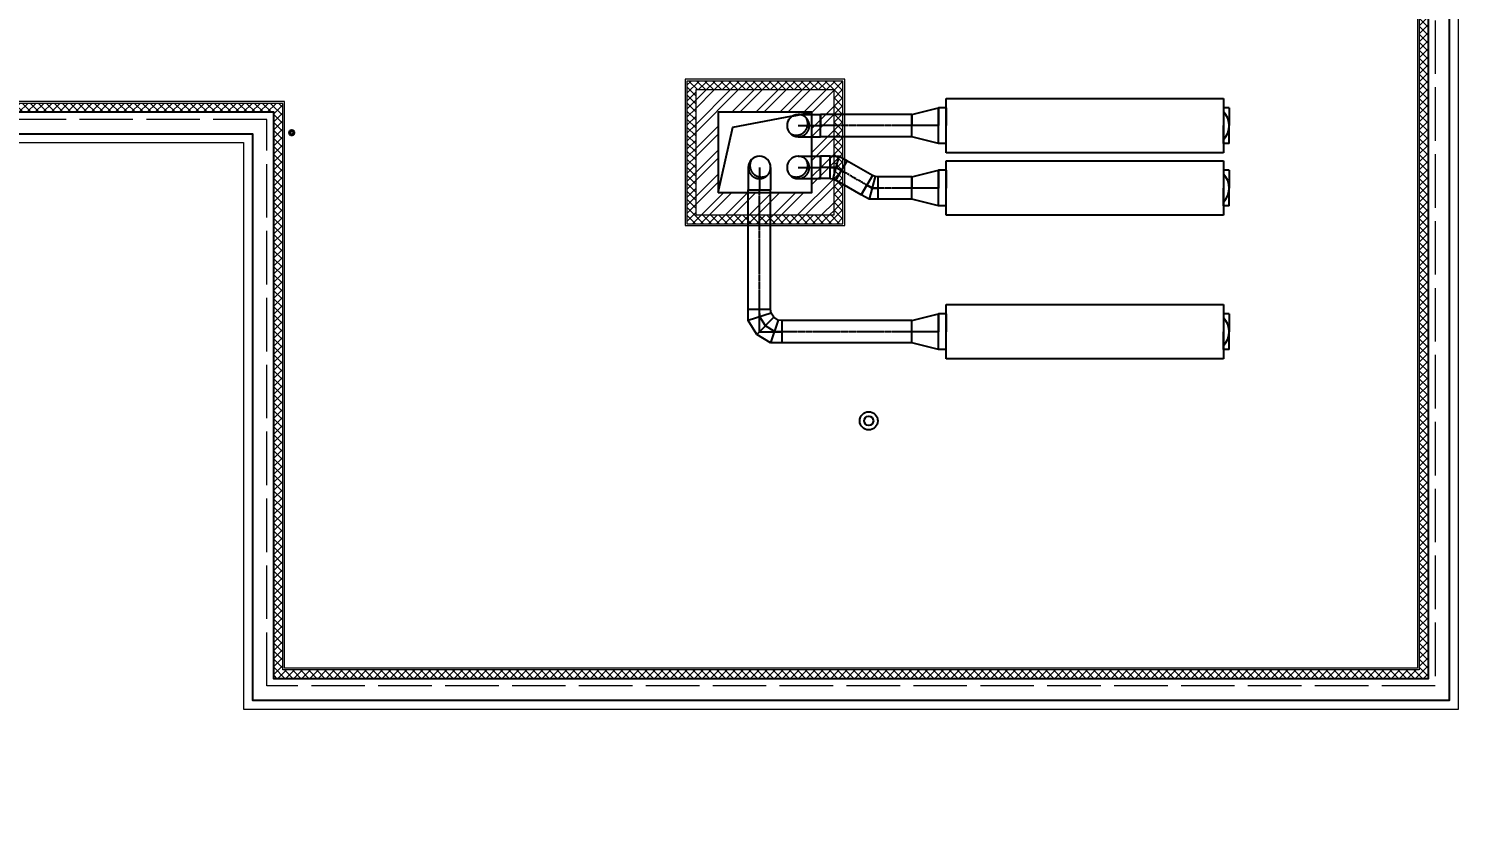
# Model space of a CAD drawing. Header units: millimetres. Extents: x -222892 to 671268, y 0 to 135099.
# Drawn here: x 655239 to 671268, y 53530 to 62474 of the extents above; entities that cross this region are included whole.
import ezdxf
from ezdxf import colors
from ezdxf.entities.mleader import LeaderData, LeaderLine
from ezdxf.math import Vec2, Vec3

# ---------------------------------------------------------------- set-up
doc = ezdxf.new("R2010")
doc.units = ezdxf.units.MM
for name, pattern in [('ACAD_ISO02W100', [15, 12, -3]), ('CENTER2', [28.575, 19.05, -3.175, 3.175, -3.175]), ('HIDDEN', [6, 4, -2])]:
    doc.linetypes.add(name, pattern=pattern)
for name, color, linetype in [('_TEXT', 7, 'Continuous'), ('Aks_скрытые_линии', 7, 'HIDDEN'), ('Aks_Схема', 3, 'Continuous'), ('АР_Парапет', 142, 'Continuous'), ('Аэратор', 20, 'Continuous'), ('ПРОЕМЫ ОВ', 173, 'Continuous')]:
    doc.layers.add(name, color=color, linetype=linetype)
for name, color, linetype, lineweight in [('_ВК-К1', 14, 'Continuous', 40), ('АР_Навесной фасад', 190, 'Continuous', 5), ('АР_Перегородки кирпич', 244, 'Continuous', 5), ('АР_Перегородки_кирпич_Штрих', 244, 'Continuous', 5), ('АР_Утеплитель', 154, 'Continuous', 5), ('АР_Штрих утеплитель', 24, 'Continuous', 5), ('М_0_В35', 142, 'Continuous', 25), ('пунктир', 251, 'Continuous', 5)]:
    doc.layers.add(name, color=color, linetype=linetype, lineweight=lineweight)
doc.styles.add('ISOCPEUR', font='isocpeur.ttf', dxfattribs={"width": 0.85})

# ---------------------------------------------------------------- blocks, each defined once
blk = doc.blocks.new('A$C1c8ff280')
at = {"layer": 'пунктир', "color": 2, "linetype": 'ACAD_ISO02W100', "ltscale": 50}
for points in [[(36321, -64341), (36321, -63955), (27550, -63955), (27550, -69145), (19430, -69145), (19430, -75495), (6330, -75495), (6330, -65785), (12680, -65785), (12680, -47915), (23295, -47915), (23295, -43950), (58095, -43950), (58095, -47915), (68595, -47915), (68595, -65785), (74945, -65785), (74945, -75495), (61845, -75495), (61845, -69145), (53965, -69145), (53965, -63955), (45231, -63955), (45231, -64250)], [(36521, -64269), (36521, -63755), (27350, -63755), (27350, -68945), (19230, -68945), (19230, -75295), (6530, -75295), (6530, -65985), (12880, -65985), (12880, -48115), (23595, -48115), (23595, -44250), (57795, -44250), (57795, -48115), (68395, -48115), (68395, -65985), (74745, -65985), (74745, -75295), (62045, -75295), (62045, -68945), (54165, -68945), (54165, -63755), (45031, -63755)]]:
    blk.add_lwpolyline(points, dxfattribs=at)
blk = doc.blocks.new('_DotSmall')
at = {"color": 0, "linetype": 'ByBlock', "const_width": 0.5}
blk.add_lwpolyline([(-0.0625, 0, 1), (0.0625, 0, 1)], format="xyb", close=True, dxfattribs=at)
blk = doc.blocks.new('*U4608')
at = {"linetype": 'ByBlock'}
for p, q in [((-15.55, -3.05), (-15.55, 3.05)), ((-15.55, 3.05), (15.55, 3.05)), ((15.55, 3.05), (15.55, -3.05)), ((15.55, -3.05), (-15.55, -3.05))]:
    blk.add_line(p, q, dxfattribs=at)
blk = doc.blocks.new('Aks_rs_mixed_400x200_to_250_300_wipe')
at = {"color": 0, "linetype": 'ByBlock', "lineweight": -2}
blk.add_wipeout([(-2, 0), (2, 0), (1.25, 3), (-1.25, 3)], dxfattribs=at)
blk = doc.blocks.new('Aks_rs_mixed_400x200_to_250_300')
at = {"color": 0, "linetype": 'ByBlock', "lineweight": -2}
blk.add_blockref('Aks_rs_mixed_400x200_to_250_300_wipe', (0, 0), dxfattribs=at)
for p, q in [((-2, 0), (-1.25, 3)), ((-1.25, 3), (1.25, 3)), ((1.25, 3), (2, 0)), ((-2, 0), (2, 0))]:
    blk.add_line(p, q, dxfattribs=at)
at = {"layer": 'Aks_Схема'}
blk.add_line((0, 0), (0, 3), dxfattribs=at)
blk = doc.blocks.new('Aks_es_drop_rnd_250_250_wipe')
at = {"color": 0, "linetype": 'ByBlock', "lineweight": -2}
blk.add_wipeout([(-1.25, 0), (-1.24, 0.13), (-1.22, 0.26), (-1.19, 0.39), (-1.14, 0.51), (-1.08, 0.62), (-1.01, 0.73), (-0.93, 0.84), (-0.84, 0.93), (-0.73, 1.01), (-0.62, 1.08), (-0.51, 1.14), (-0.39, 1.19), (-0.26, 1.22), (-0.13, 1.24), (0, 1.25), (0.13, 1.24), (0.26, 1.22), (0.39, 1.19), (0.51, 1.14), (0.62, 1.08), (0.73, 1.01), (0.84, 0.93), (0.93, 0.84), (1.01, 0.73), (1.08, 0.62), (1.14, 0.51), (1.19, 0.39), (1.22, 0.26), (1.24, 0.13), (1.25, 0), (1.25, -2.5), (-1.25, -2.5)], dxfattribs=at)
blk = doc.blocks.new('Aks_es_drop_rnd_250_250')
at = {"color": 0, "linetype": 'ByBlock', "lineweight": -2}
blk.add_arc((0, 0), 1.25, 0, 180, dxfattribs=at)
blk.add_blockref('Aks_es_drop_rnd_250_250_wipe', (0, 0), dxfattribs=at)
for p, q in [((-1.25, 0), (-1.25, -2.5)), ((1.25, 0), (1.25, -2.5)), ((-1.25, -2.5), (1.25, -2.5))]:
    blk.add_line(p, q, dxfattribs=at)
at = {"color": 200, "linetype": 'CENTER2', "lineweight": -2}
blk.add_line((0, 0), (0, -2.5), dxfattribs=at)
at = {"color": 0, "linetype": 'ByBlock', "lineweight": -2}
blk.add_arc((0, 0), 1.25, 0, 180, dxfattribs=at)
at = {"layer": 'Aks_скрытые_линии'}
for centre, radius, start, end in [((0, 0), 1.25, 180, 0), ((0.22, 0.22), 1.29, 149.0362, 300.9638)]:
    blk.add_arc(centre, radius, start, end, dxfattribs=at)
at = {"layer": 'Aks_Схема'}
blk.add_line((0, 0), (0, -2.5), dxfattribs=at)
blk = doc.blocks.new('Aks_es_rnd_250_30_250_wipe')
at = {"color": 0, "linetype": 'ByBlock', "lineweight": -2}
blk.add_wipeout([(1.25, -0.67), (-1.25, -0.67), (-1.25, 0.33), (-0.75, 1.21), (1.42, -0.04), (1.29, -0.35)], dxfattribs=at)
blk = doc.blocks.new('Aks_es_rnd_250_30_250')
at = {"color": 0, "linetype": 'ByBlock', "lineweight": -2}
blk.add_blockref('Aks_es_rnd_250_30_250_wipe', (0, 0), dxfattribs=at)
for p, q in [((-1.25, 0.33), (-0.75, 1.21)), ((1.29, -0.35), (-1.25, 0.33)), ((-1.25, -0.67), (-1.25, 0.33)), ((1.42, -0.04), (-0.75, 1.21)), ((1.25, -0.67), (-1.25, -0.67)), ((1.25, -0.67), (1.29, -0.35)), ((1.29, -0.35), (1.42, -0.04))]:
    blk.add_line(p, q, dxfattribs=at)
at = {"color": 200, "linetype": 'CENTER2', "lineweight": -2}
blk.add_lwpolyline([(0, -0.67), (0.02, -0.01), (0.33, 0.58)], dxfattribs=at)
at = {"layer": 'Aks_Схема'}
for q in [(0.33, 0.58), (0, -0.67)]:
    blk.add_line((0, 0), q, dxfattribs=at)
blk = doc.blocks.new('Aks_es_rnd_250_90_250_wipe')
at = {"color": 0, "linetype": 'ByBlock', "lineweight": -2}
blk.add_wipeout([(1.25, -2.5), (-1.25, -2.5), (-1.25, -1.25), (-0.3, 0.3), (1.25, 1.25), (2.5, 1.25), (2.5, -1.25), (2.1, -1.31), (1.62, -1.62), (1.31, -2.1)], dxfattribs=at)
blk = doc.blocks.new('Aks_es_rnd_250_90_250')
at = {"color": 0, "linetype": 'ByBlock', "lineweight": -2}
blk.add_blockref('Aks_es_rnd_250_90_250_wipe', (0, 0), dxfattribs=at)
for p, q in [((-1.25, -1.25), (-0.3, 0.3)), ((-0.3, 0.3), (1.25, 1.25)), ((1.62, -1.62), (-0.3, 0.3)), ((2.1, -1.31), (1.25, 1.25)), ((1.25, 1.25), (2.5, 1.25)), ((2.5, -1.25), (2.5, 1.25)), ((1.31, -2.1), (-1.25, -1.25)), ((-1.25, -2.5), (-1.25, -1.25)), ((1.62, -1.62), (2.1, -1.31)), ((2.1, -1.31), (2.5, -1.25)), ((1.25, -2.5), (-1.25, -2.5)), ((1.25, -2.5), (1.31, -2.1)), ((1.31, -2.1), (1.62, -1.62))]:
    blk.add_line(p, q, dxfattribs=at)
at = {"color": 200, "linetype": 'CENTER2', "lineweight": -2}
blk.add_lwpolyline([(0, -2.5), (0.03, -1.68), (0.66, -0.66), (1.68, -0.03), (2.5, 0)], dxfattribs=at)
at = {"layer": 'Aks_Схема'}
for q in [(2.5, 0), (0, -2.5)]:
    blk.add_line((0, 0), q, dxfattribs=at)

msp = doc.modelspace()

# ---------------------------------------------------------------- hatches: boundary and pattern name
at = {"layer": 'АР_Штрих утеплитель', "ltscale": 500}
h = msp.add_hatch(dxfattribs=at)
h.set_pattern_fill('ANSI37', color=256, scale=20)
h.paths.add_polyline_path([(623063.6, 86470.7), (622249.1, 86470.7), (622192.2, 86370.7), (623063.6, 86370.7)])
h.paths.add_polyline_path([(622249.1, 86470.7), (620063.6, 86470.7), (620063.6, 86370.7), (622192.2, 86370.7)])
h.paths.add_polyline_path([(620063.6, 86470.7), (619657.4, 86470.7), (619657.4, 86370.7), (620063.6, 86370.7)])
h.paths.add_polyline_path([(619657.4, 86470.7), (619537.4, 86470.7), (619537.4, 86350.7), (619637.4, 86350.7), (619637.4, 86370.7), (619657.4, 86370.7)])
h.paths.add_polyline_path([(619637.4, 86350.7), (619537.4, 86350.7), (619537.4, 82608.9), (619637.4, 82507.6)], flags=17)
h.paths.add_polyline_path([(623612.4, 86470.7), (623063.6, 86470.7), (623063.6, 86370.7), (623612.4, 86370.7)])
h.paths.add_polyline_path([(626063.6, 86470.7), (623612.4, 86470.7), (623612.4, 86370.7), (626063.6, 86370.7)])
edge = h.paths.add_edge_path()
edge.add_line((653977.4, 86470.7), (626063.6, 86470.7))
edge.add_line((626063.6, 86470.7), (626063.6, 86370.7))
edge.add_line((626063.6, 86370.7), (653877.4, 86370.7))
edge.add_line((653877.4, 86370.7), (653877.4, 82505.7))
edge.add_line((653877.4, 82505.7), (664477.4, 82505.7))
edge.add_line((664477.4, 82505.7), (664477.4, 64635.7))
edge.add_line((664477.4, 64635.7), (670827.8, 64635.7))
edge.add_line((670827.8, 64635.7), (670827.8, 55285.7))
edge.add_line((670827.8, 55285.7), (658087.4, 55285.7))
edge.add_line((658087.4, 55285.7), (658087.4, 61635.7))
edge.add_line((658087.4, 61635.7), (650207.4, 61635.7))
edge.add_line((650207.4, 61635.7), (650207.4, 66825.7))
edge.add_line((650207.4, 66825.7), (641113.3, 66825.7))
edge.add_line((641113.3, 66825.7), (641113.3, 66244.5))
edge.add_line((641113.3, 66244.5), (641093.8, 66068.2))
edge.add_line((641093.8, 66068.2), (641080.1, 65984.2))
edge.add_line((641080.1, 65984.2), (641077.2, 65968))
edge.add_line((641077.2, 65968), (641014.6, 65639.5))
edge.add_line((641014.6, 65639.5), (640938.6, 65342.7))
edge.add_line((640938.6, 65342.7), (640790, 64925.9))
edge.add_arc((636799.1, 66451.5), 4272.6, 319.18314, 339.07997, ccw=False)
edge.add_arc((632500.3, 71117.2), 10600.2, 314.07966, 315.28219, ccw=False)
edge.add_arc((636869, 66599.1), 4315.4, 292.23076, 314.14191, ccw=False)
edge.add_arc((636849, 66605.1), 4328.5, 269.86222, 292.44587, ccw=False)
edge.add_arc((636844.2, 66682.9), 4406.3, 249.96788, 269.92729, ccw=False)
edge.add_arc((636786.7, 66565.3), 4276.1, 225.76952, 250.1526, ccw=False)
edge.add_arc((636927.5, 66546), 4362.1, 193.65104, 224.2664, ccw=False)
edge.add_arc((635149.4, 66232.6), 2562.8, 185.57656, 196.22526, ccw=False)
edge.add_line((632598.7, 65983.5), (632580.9, 66113.9))
edge.add_line((632580.9, 66113.9), (632563.1, 66244.2))
edge.add_line((632563.1, 66244.2), (632563.1, 66825.7))
edge.add_line((632563.1, 66825.7), (623432.4, 66825.7))
edge.add_line((623432.4, 66825.7), (623432.4, 61635.7))
edge.add_line((623432.4, 61635.7), (615312.4, 61635.5))
edge.add_line((615312.4, 61635.5), (615312.5, 58460.7))
edge.add_line((615312.5, 58460.7), (615312.6, 55285.7))
edge.add_line((615312.6, 55285.7), (602572.4, 55285.6))
edge.add_line((602572.4, 55285.6), (602572.3, 64635.7))
edge.add_line((602572.3, 64635.7), (608922.4, 64635.7))
edge.add_line((608922.4, 64635.7), (608922.4, 82505.7))
edge.add_line((608922.4, 82505.7), (619637.4, 82505.7))
edge.add_line((619637.4, 82505.7), (619537.4, 82605.7))
edge.add_line((619537.4, 82605.7), (608822.4, 82605.7))
edge.add_line((608822.4, 82605.7), (608822.4, 64735.7))
edge.add_line((608822.4, 64735.7), (602472.3, 64735.7))
edge.add_line((602472.3, 64735.7), (602472.4, 55185.7))
edge.add_line((602472.4, 55185.7), (615412.7, 55185.7))
edge.add_line((615412.7, 55185.7), (615412.4, 61535.7))
edge.add_line((615412.4, 61535.7), (623532.4, 61535.7))
edge.add_line((623532.4, 61535.7), (623532.4, 66725.7))
edge.add_line((623532.4, 66725.7), (632463.1, 66725.7))
edge.add_line((632463.1, 66725.7), (632463.1, 66237.4))
edge.add_line((632463.1, 66237.4), (632481.3, 66104.6))
edge.add_line((632481.3, 66104.6), (632499.4, 65971.9))
edge.add_arc((635326.6, 66262.9), 2842.2, 185.8771, 196.02248)
edge.add_arc((636930.4, 66548), 4465.5, 193.85838, 224.29859)
edge.add_arc((636781, 66555.8), 4365.4, 225.74069, 250.04366)
edge.add_arc((636843.7, 66682.6), 4506, 249.84489, 269.91997)
edge.add_arc((636840.3, 66644.7), 4468.1, 269.9629, 314.01068)
edge.add_line((639944.7, 63431.2), (640092.8, 63574.3))
edge.add_arc((636426, 66672.9), 4800.8, 319.80095, 338.22299)
edge.add_line((640884.2, 64891.8), (641034.6, 65314.3))
edge.add_line((641034.6, 65314.3), (641126.3, 65672.6))
edge.add_line((641126.3, 65672.6), (641178.6, 65967))
edge.add_line((641178.6, 65967), (641186.9, 66014.1))
edge.add_line((641186.9, 66014.1), (641213.3, 66238.7))
edge.add_line((641213.3, 66238.7), (641213.3, 66725.7))
edge.add_line((641213.3, 66725.7), (650107.4, 66725.7))
edge.add_line((650107.4, 66725.7), (650107.4, 61535.7))
edge.add_line((650107.4, 61535.7), (657987.4, 61535.7))
edge.add_line((657987.4, 61535.7), (657987.4, 55185.7))
edge.add_line((657987.4, 55185.7), (670927.8, 55185.7))
edge.add_line((670927.8, 55185.7), (670927.8, 64735.7))
edge.add_line((670927.8, 64735.7), (664577.4, 64735.7))
edge.add_line((664577.4, 64735.7), (664577.4, 82605.7))
edge.add_line((664577.4, 82605.7), (653977.4, 82605.7))
edge.add_line((653977.4, 82605.7), (653977.4, 86470.7))

# ---------------------------------------------------------------- linework, layer by layer
at = {"layer": '_ВК-К1', "ltscale": 100}
msp.add_circle((658188.7, 61306.4), 25, dxfattribs=at)
at = {"layer": 'АР_Парапет', "ltscale": 500}
msp.add_lwpolyline([(653977.4, 82605.7), (664577.4, 82605.7), (664577.4, 64735.7), (670927.8, 64735.7), (670927.8, 55185.7), (657987.4, 55185.7), (657987.4, 61535.7), (650107.4, 61535.7)], dxfattribs=at)
at = {"layer": 'АР_Штрих утеплитель', "ltscale": 500}
for points in [[(619657.4, 86350.7), (653857.4, 86350.7), (653857.4, 82485.7), (664457.4, 82485.7), (664457.4, 64615.7), (670807.8, 64615.7), (670807.8, 55305.7), (658107.4, 55305.7), (658107.4, 61655.7), (650227.4, 61655.7), (650227.4, 66845.7), (641093.3, 66845.7)], [(653877.4, 82505.7), (664477.4, 82505.7), (664477.4, 64635.7), (670827.8, 64635.7), (670827.8, 55285.7), (658087.4, 55285.7), (658087.4, 61635.7), (650207.4, 61635.7)]]:
    msp.add_lwpolyline(points, dxfattribs=at)
at = {"layer": 'Аэратор'}
for radius in [101.6, 51.6]:
    msp.add_circle((664657.4, 58076.6), radius, dxfattribs=at)
at = {"layer": 'М_0_В35', "linetype": 'Continuous'}
for p, q in [((665524.2, 61585.7), (665439.9, 61585.7)), ((665439.9, 61585.7), (665439.9, 61385.7)), ((665524.2, 61585.7), (665524.2, 61385.7)), ((668698.6, 61585.7), (668634.2, 61585.7)), ((668634.2, 61585.7), (668634.2, 61385.7)), ((668698.6, 61585.7), (668698.6, 61385.7)), ((665439.9, 61185.7), (665439.9, 61385.7)), ((665524.2, 61185.7), (665524.2, 61385.7)), ((668634.2, 61185.7), (668634.2, 61385.7)), ((668698.6, 61185.7), (668698.6, 61385.7)), ((665524.2, 61185.7), (665439.9, 61185.7)), ((668698.6, 61185.7), (668634.2, 61185.7)), ((664225.6, 61041.9), (664225.6, 60916.9)), ((664225.6, 60791.9), (664225.6, 60916.9)), ((664413.1, 60991.6), (664350.6, 60883.4)), ((664698.1, 60827.2), (664413.1, 60991.6)), ((664288.1, 60775.1), (664350.6, 60883.4)), ((664573.1, 60610.6), (664288.1, 60775.1)), ((664698.1, 60827.2), (664635.6, 60718.9)), ((664760.6, 60810.4), (664760.6, 60685.4)), ((665524.2, 60885.4), (665439.9, 60885.4)), ((665439.9, 60885.4), (665439.9, 60685.4)), ((665524.2, 60885.4), (665524.2, 60685.4)), ((668698.6, 60885.4), (668634.2, 60885.4)), ((668634.2, 60885.4), (668634.2, 60685.4)), ((668698.6, 60885.4), (668698.6, 60685.4)), ((663307.2, 59325.4), (663307.2, 60666.9)), ((663307.2, 60666.9), (663432.2, 60666.9)), ((663557.2, 60666.9), (663432.2, 60666.9)), ((663557.2, 59325.4), (663557.2, 60666.9)), ((664573.1, 60610.6), (664635.6, 60718.9)), ((664760.6, 60560.4), (664760.6, 60685.4)), ((665439.9, 60485.4), (665439.9, 60685.4)), ((665524.2, 60485.4), (665524.2, 60685.4)), ((668634.2, 60485.4), (668634.2, 60685.4)), ((668698.6, 60485.4), (668698.6, 60685.4)), ((665524.2, 60485.4), (665439.9, 60485.4)), ((668698.6, 60485.4), (668634.2, 60485.4)), ((663307.2, 59325.4), (663432.2, 59325.4)), ((663557.2, 59325.4), (663432.2, 59325.4)), ((665139.9, 59200.4), (663682.2, 59200.4)), ((663682.2, 59200.4), (663682.2, 59075.4)), ((665139.9, 59200.4), (665139.9, 59075.4)), ((665524.2, 59275.4), (665439.9, 59275.4)), ((665439.9, 59275.4), (665439.9, 59075.4)), ((665524.2, 59275.4), (665524.2, 59075.4)), ((668698.6, 59275.4), (668634.2, 59275.4)), ((668634.2, 59275.4), (668634.2, 59075.4)), ((668698.6, 59275.4), (668698.6, 59075.4)), ((663682.2, 58950.4), (663682.2, 59075.4)), ((665139.9, 58950.4), (665139.9, 59075.4)), ((665439.9, 58875.4), (665439.9, 59075.4)), ((665524.2, 58875.4), (665524.2, 59075.4)), ((668634.2, 58875.4), (668634.2, 59075.4)), ((668698.6, 58875.4), (668698.6, 59075.4)), ((665139.9, 58950.4), (663682.2, 58950.4)), ((665524.2, 58875.4), (665439.9, 58875.4)), ((668698.6, 58875.4), (668634.2, 58875.4))]:
    msp.add_line(p, q, dxfattribs=at)
at = {"layer": 'М_0_В35', "color": 200, "linetype": 'CENTER2'}
for p, q in [((664635.6, 60718.9), (664350.6, 60883.4)), ((663432.2, 59325.4), (663432.2, 60666.9)), ((665139.9, 59075.4), (663682.2, 59075.4))]:
    msp.add_line(p, q, dxfattribs=at)
at = {"layer": 'М_0_В35'}
for centre in [(668473.7, 61385.7), (668473.7, 60685.4), (668473.7, 59075.4)]:
    msp.add_arc(centre, 224.8, 315.53454, 44.46546, dxfattribs=at)

# ---------------------------------------------------------------- block references
at = {"layer": 'АР_Штрих утеплитель', "ltscale": 500}
msp.add_blockref('A$C1c8ff280', (596063.6, 130600.7), dxfattribs=at)
at = {"layer": 'М_0_В35', "linetype": 'ByBlock', "xscale": 100, "yscale": 100, "zscale": 100}
for p in [(667079.2, 61385.7), (667079.2, 60685.4), (667079.2, 59075.4)]:
    msp.add_blockref('*U4608', p, dxfattribs=at)

# ---------------------------------------------------------------- leaders
at = {"layer": '_TEXT'}
ml = msp.add_multileader_mtext('Standard', dxfattribs=at)
ml.set_content('+19,400', color=256, style='ISOCPEUR')
ml.set_leader_properties(color=256, linetype='Continuous', lineweight=-1)
ml.set_arrow_properties(name='DOTSMALL')
ml.build(insert=Vec2(0, 0))
ml.multileader.update_dxf_attribs({"has_dogleg": 0, "has_text_frame": 1, "text_left_attachment_type": 4, "text_right_attachment_type": 4, "dogleg_length": 0, "arrow_head_size": 180})
ctx = ml.context
ctx.base_point, ctx.char_height, ctx.arrow_head_size, ctx.landing_gap_size, ctx.plane_origin = Vec3(657324.7, 76516.7), 250, 180, 50, Vec3(657243.3, 74806)
ctx.left_attachment, ctx.right_attachment, ctx.text_align_type = 4, 4, 1
notes = []
notes.append((ctx, [(0, (0, 0, 0), (0, 0), (1, 0), 1, [])]))
ctx.mtext.insert, ctx.mtext.width, ctx.mtext.defined_height, ctx.mtext.alignment, ctx.mtext.line_spacing_style, ctx.mtext.flow_direction = Vec3(657826.3, 76850), 696.035, 776.5, 2, 2, 5
for ctx, leaders in notes:
    for number, flags, end, landing, length, lines in leaders:
        leader = LeaderData()
        leader.index, (leader.has_last_leader_line, leader.has_dogleg_vector, leader.attachment_direction) = number, flags
        leader.last_leader_point, leader.dogleg_vector, leader.dogleg_length = Vec3(end), Vec3(landing), length
        for number, points, colour, breaks in lines:
            line = LeaderLine()
            line.index, line.vertices, line.color, line.breaks = number, Vec3.list(points), colors.encode_raw_color(colour), breaks
            leader.lines.append(line)
        ctx.leaders.append(leader)

# ---------------------------------------------------------------- next in the draw order: block references
at = {"layer": 'М_0_В35', "linetype": 'Continuous', "xscale": 100, "yscale": 100, "zscale": 100}
for name, p, rotation in [('Aks_rs_mixed_400x200_to_250_300', (665439.9, 61385.7), 89.99999999999723), ('Aks_es_drop_rnd_250_250', (663866.8, 61385.7), 89.99999999999778), ('Aks_es_drop_rnd_250_250', (663866.8, 60916.9), 89.99999999999778), ('Aks_rs_mixed_400x200_to_250_300', (665439.9, 60685.4), 89.99999999999723), ('Aks_es_rnd_250_90_250', (663432.2, 59075.4), 89.99999999999613), ('Aks_rs_mixed_400x200_to_250_300', (665439.9, 59075.4), 89.99999999999723)]:
    msp.add_blockref(name, p, dxfattribs=dict(at, rotation=rotation))
msp.add_blockref('Aks_es_drop_rnd_250_250', (663432.2, 60916.9), dxfattribs=at)

# ---------------------------------------------------------------- next in the draw order: linework, layer by layer
at = {"layer": 'АР_Перегородки кирпич', "linetype": 'Continuous', "ltscale": 100}
msp.add_lwpolyline([(662968.1, 60635.7), (664018.1, 60635.7), (664018.1, 61535.7), (662968.1, 61535.7)], close=True, dxfattribs=at)
at = {"layer": 'М_0_В35', "linetype": 'Continuous'}
for p, q in [((665139.9, 61510.7), (664116.8, 61510.7)), ((664116.8, 61510.7), (664116.8, 61385.7)), ((665139.9, 61510.7), (665139.9, 61385.7)), ((664116.8, 61260.7), (664116.8, 61385.7)), ((665139.9, 61260.7), (664116.8, 61260.7)), ((665139.9, 61260.7), (665139.9, 61385.7)), ((664225.6, 61041.9), (664116.8, 61041.9)), ((664116.8, 61041.9), (664116.8, 60916.9)), ((664116.8, 60791.9), (664116.8, 60916.9)), ((664225.6, 60791.9), (664116.8, 60791.9)), ((665139.9, 60810.4), (664760.6, 60810.4)), ((665139.9, 60810.4), (665139.9, 60685.4)), ((665139.9, 60560.4), (665139.9, 60685.4)), ((665139.9, 60560.4), (664760.6, 60560.4))]:
    msp.add_line(p, q, dxfattribs=at)
at = {"layer": 'М_0_В35', "color": 200, "linetype": 'CENTER2'}
for p, q in [((665139.9, 61385.7), (664116.8, 61385.7)), ((664225.6, 60916.9), (664116.8, 60916.9)), ((665139.9, 60685.4), (664760.6, 60685.4))]:
    msp.add_line(p, q, dxfattribs=at)
at = {"layer": 'ПРОЕМЫ ОВ', "ltscale": 500}
msp.add_lwpolyline([(662968.1, 60635.7), (664018.1, 60635.7), (664018.1, 61535.7), (662968.1, 61535.7)], close=True, dxfattribs=at)
msp.add_lwpolyline([(662968.1, 60635.7), (663134.8, 61367.9), (664018.1, 61535.7)], dxfattribs=at)

# ---------------------------------------------------------------- next in the draw order: block references
at = {"layer": 'М_0_В35', "linetype": 'Continuous', "xscale": 100, "yscale": 100, "zscale": 100}
for p, rotation in [((664292.6, 60916.9), 269.999999995115), ((664693.6, 60685.4), 90.00000000066868)]:
    msp.add_blockref('Aks_es_rnd_250_30_250', p, dxfattribs=dict(at, rotation=rotation))

# ---------------------------------------------------------------- next in the draw order: hatches: boundary and pattern name
at = {"layer": 'АР_Перегородки_кирпич_Штрих', "ltscale": 100}
h = msp.add_hatch(dxfattribs=at)
h.set_pattern_fill('ANSI32', color=256, scale=20)
h.paths.add_polyline_path([(662968.1, 60635.7), (664018.1, 60635.7), (664018.1, 61535.7), (662968.1, 61535.7)], flags=16)
h.paths.add_polyline_path([(662718.1, 60385.7), (664268.1, 60385.7), (664268.1, 61785.7), (662718.1, 61785.7)])
at = {"layer": 'АР_Утеплитель', "ltscale": 500}
h = msp.add_hatch(dxfattribs=at)
h.set_pattern_fill('ANSI37', color=256, scale=20)
h.paths.add_polyline_path([(662718.1, 60385.7), (664268.1, 60385.7), (664268.1, 61785.7), (662718.1, 61785.7)], flags=16)
h.paths.add_polyline_path([(662618.1, 60285.7), (664368.1, 60285.7), (664368.1, 61885.7), (662618.1, 61885.7)])

# ---------------------------------------------------------------- next in the draw order: linework, layer by layer
at = {"layer": 'АР_Навесной фасад', "ltscale": 100}
msp.add_lwpolyline([(649767.4, 61195.7), (657647.4, 61195.7), (657647.4, 54845.7), (671267.8, 54845.7), (671267.8, 65075.7), (664917.4, 65075.7), (664917.4, 82945.7), (654417.4, 82945.7)], dxfattribs=at)
at = {"layer": 'АР_Парапет', "ltscale": 500}
msp.add_lwpolyline([(649867.4, 61295.7), (657747.4, 61295.7), (657747.4, 54945.7), (671167.8, 54945.7), (671167.8, 64975.7), (664817.4, 64975.7), (664817.4, 82845.7), (654317.4, 82845.7)], dxfattribs=at)
at = {"layer": 'АР_Перегородки кирпич', "linetype": 'Continuous', "ltscale": 100}
msp.add_lwpolyline([(662718.1, 60385.7), (664268.1, 60385.7), (664268.1, 61785.7), (662718.1, 61785.7)], close=True, dxfattribs=at)
at = {"layer": 'АР_Утеплитель', "ltscale": 500}
for points in [[(662598.1, 60265.7), (664388.1, 60265.7), (664388.1, 61905.7), (662598.1, 61905.7)], [(662618.1, 60285.7), (664368.1, 60285.7), (664368.1, 61885.7), (662618.1, 61885.7)]]:
    msp.add_lwpolyline(points, close=True, dxfattribs=at)

doc.saveas('drawing.dxf')
